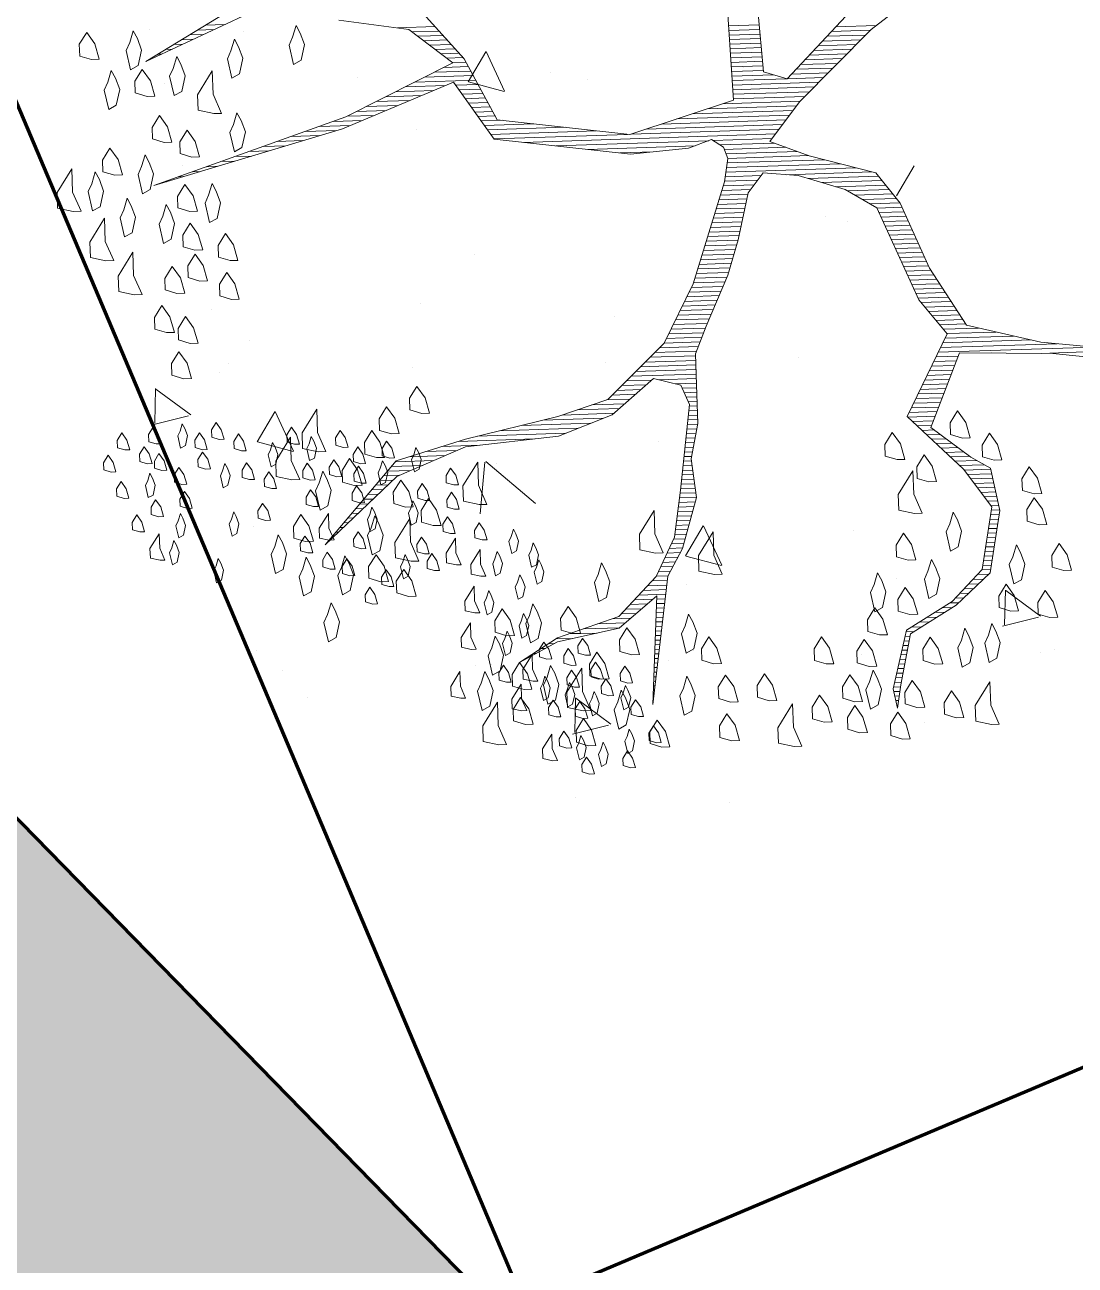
# Model space of a CAD drawing. Header units: millimetres. Extents: x 111 to 1506, y 14 to 566.
# Drawn here: x 246.503 to 248.104, y 167.752 to 169.643 of the extents above; entities that cross this region are included whole.
import ezdxf

# ---------------------------------------------------------------- set-up
doc = ezdxf.new("R2010")
doc.units = ezdxf.units.MM
doc.linetypes.add('ACAD_ISO04W100', pattern=[30, 24, -3, 0, -3])
for name, color, linetype, lineweight in [('ARBOLES', 78, 'Continuous', 5), ('G', 254, 'Continuous', 5), ('GRASS', 56, 'Continuous', 0)]:
    doc.layers.add(name, color=color, linetype=linetype, lineweight=lineweight)

# ---------------------------------------------------------------- blocks, each defined once
blk = doc.blocks.new('*X16')
at = {"color": 0}
for p, q in [((16.5355, 16.78), (16.5722, 16.78)), ((16.5531, 16.79), (16.5956, 16.79)), ((16.4824, 16.75), (16.5022, 16.75)), ((16.5001, 16.76), (16.5256, 16.76)), ((16.5178, 16.77), (16.5489, 16.77)), ((16.9732, 16.77), (17.0563, 16.77)), ((17.0054, 16.76), (17.0647, 16.76)), ((17.0177, 16.75), (17.0732, 16.75)), ((17.6987, 16.75), (17.7657, 16.75)), ((16.4293, 16.72), (16.4322, 16.72)), ((16.447, 16.73), (16.4556, 16.73)), ((16.4647, 16.74), (16.4789, 16.74)), ((17.0299, 16.74), (17.0817, 16.74)), ((17.0421, 16.73), (17.0901, 16.73)), ((17.0543, 16.72), (17.0986, 16.72)), ((17.6991, 16.74), (17.7664, 16.74)), ((17.6994, 16.73), (17.767, 16.73)), ((17.6997, 16.72), (17.7676, 16.72)), ((17.9135, 16.72), (17.9979, 16.72)), ((17.9235, 16.73), (18.0084, 16.73)), ((17.9335, 16.74), (18.0217, 16.74)), ((17.0665, 16.71), (17.1071, 16.71)), ((17.0788, 16.7), (17.1155, 16.7)), ((17.091, 16.69), (17.1213, 16.69)), ((17.7001, 16.71), (17.7682, 16.71)), ((17.7004, 16.7), (17.7689, 16.7)), ((17.7007, 16.69), (17.7695, 16.69)), ((17.8835, 16.69), (17.9662, 16.69)), ((17.8935, 16.7), (17.9768, 16.7)), ((17.9035, 16.71), (17.9873, 16.71)), ((17.0504, 16.67), (17.1313, 16.67)), ((17.0719, 16.68), (17.1263, 16.68)), ((17.7011, 16.68), (17.7701, 16.68)), ((17.7014, 16.67), (17.7707, 16.67)), ((17.8635, 16.67), (17.9451, 16.67)), ((17.8735, 16.68), (17.9556, 16.68)), ((16.9858, 16.64), (17.0741, 16.64)), ((17.0073, 16.65), (17.1413, 16.65)), ((17.0288, 16.66), (17.1363, 16.66)), ((17.0964, 16.64), (17.1463, 16.64)), ((17.7017, 16.66), (17.7714, 16.66)), ((17.7021, 16.65), (17.772, 16.65)), ((17.7024, 16.64), (17.7924, 16.64)), ((17.8335, 16.64), (17.9134, 16.64)), ((17.8435, 16.65), (17.924, 16.65)), ((17.8535, 16.66), (17.9345, 16.66)), ((16.9211, 16.61), (16.995, 16.61)), ((16.9427, 16.62), (17.0214, 16.62)), ((16.9642, 16.63), (17.0477, 16.63)), ((17.1031, 16.63), (17.1513, 16.63)), ((17.1097, 16.62), (17.1563, 16.62)), ((17.1164, 16.61), (17.1613, 16.61)), ((17.7027, 16.63), (17.8224, 16.63)), ((17.7031, 16.62), (17.8923, 16.62)), ((17.7034, 16.61), (17.8818, 16.61)), ((17.8235, 16.63), (17.9029, 16.63)), ((16.8781, 16.59), (16.9423, 16.59)), ((16.8996, 16.6), (16.9686, 16.6)), ((17.1231, 16.6), (17.1663, 16.6)), ((17.1297, 16.59), (17.1713, 16.59)), ((17.7037, 16.6), (17.8712, 16.6)), ((17.7041, 16.59), (17.8606, 16.59)), ((16.7953, 16.56), (16.8632, 16.56)), ((16.8265, 16.57), (16.8895, 16.57)), ((16.8565, 16.58), (16.9159, 16.58)), ((17.1364, 16.58), (17.1763, 16.58)), ((17.1431, 16.57), (17.1813, 16.57)), ((17.1497, 16.56), (17.1971, 16.56)), ((17.6123, 16.56), (17.8338, 16.56)), ((17.646, 16.57), (17.8418, 16.57)), ((17.6798, 16.58), (17.8501, 16.58)), ((16.7015, 16.53), (16.7578, 16.53)), ((16.7328, 16.54), (16.7955, 16.54)), ((16.764, 16.55), (16.8332, 16.55)), ((17.1564, 16.55), (17.2651, 16.55)), ((17.163, 16.54), (17.3331, 16.54)), ((17.1697, 16.53), (17.401, 16.53)), ((17.511, 16.53), (17.8098, 16.53)), ((17.5448, 16.54), (17.8178, 16.54)), ((17.5785, 16.55), (17.8258, 16.55)), ((16.6078, 16.5), (16.6447, 16.5)), ((16.639, 16.51), (16.6824, 16.51)), ((16.6703, 16.52), (16.7201, 16.52)), ((17.1764, 16.52), (17.469, 16.52)), ((17.2412, 16.51), (17.7938, 16.51)), ((17.3112, 16.5), (17.6466, 16.5)), ((17.4773, 16.52), (17.8018, 16.52)), ((17.6564, 16.5), (17.7858, 16.5)), ((16.5453, 16.48), (16.5693, 16.48)), ((16.5765, 16.49), (16.607, 16.49)), ((17.3812, 16.49), (17.6166, 16.49)), ((17.4512, 16.48), (17.5245, 16.48)), ((17.6714, 16.49), (17.7899, 16.49)), ((17.6804, 16.48), (17.8149, 16.48)), ((16.4515, 16.45), (16.4563, 16.45)), ((16.4828, 16.46), (16.494, 16.46)), ((16.514, 16.47), (16.5317, 16.47)), ((17.6837, 16.47), (17.8399, 16.47)), ((17.6855, 16.45), (17.8986, 16.45)), ((17.687, 16.46), (17.8649, 16.46)), ((17.6805, 16.42), (17.7592, 16.42)), ((17.6822, 16.43), (17.9666, 16.43)), ((17.6839, 16.44), (17.9326, 16.44)), ((17.8145, 16.42), (18.0006, 16.42)), ((17.6757, 16.4), (17.7432, 16.4)), ((17.6789, 16.41), (17.7512, 16.41)), ((17.8617, 16.41), (18.0157, 16.41)), ((17.8916, 16.4), (18.0232, 16.4)), ((17.6653, 16.37), (17.7264, 16.37)), ((17.6687, 16.38), (17.7289, 16.38)), ((17.6722, 16.39), (17.7352, 16.39)), ((17.9216, 16.39), (18.0307, 16.39)), ((17.9473, 16.38), (18.0382, 16.38)), ((17.9633, 16.37), (18.0457, 16.37)), ((17.6549, 16.34), (17.7189, 16.34)), ((17.6584, 16.35), (17.7214, 16.35)), ((17.6618, 16.36), (17.7239, 16.36)), ((17.9793, 16.36), (18.0532, 16.36)), ((17.9953, 16.35), (18.0607, 16.35)), ((18.0106, 16.34), (18.0651, 16.34)), ((17.6445, 16.31), (17.7114, 16.31)), ((17.648, 16.32), (17.7139, 16.32)), ((17.6514, 16.33), (17.7164, 16.33)), ((18.0147, 16.33), (18.0692, 16.33)), ((18.0189, 16.32), (18.0733, 16.32)), ((18.0231, 16.31), (18.0774, 16.31)), ((17.6376, 16.29), (17.7064, 16.29)), ((17.6411, 16.3), (17.7089, 16.3)), ((18.0272, 16.3), (18.0816, 16.3)), ((18.0314, 16.29), (18.0857, 16.29)), ((17.6272, 16.26), (17.6971, 16.26)), ((17.6307, 16.27), (17.7005, 16.27)), ((17.6341, 16.28), (17.7038, 16.28)), ((18.0356, 16.28), (18.0898, 16.28)), ((18.0397, 16.27), (18.0939, 16.27)), ((18.0439, 16.26), (18.098, 16.26)), ((17.6168, 16.23), (17.6871, 16.23)), ((17.6203, 16.24), (17.6905, 16.24)), ((17.6237, 16.25), (17.6938, 16.25)), ((18.0481, 16.25), (18.1021, 16.25)), ((18.0522, 16.24), (18.1063, 16.24)), ((18.0564, 16.23), (18.1104, 16.23)), ((17.6064, 16.2), (17.6766, 16.2)), ((17.6099, 16.21), (17.6805, 16.21)), ((17.6134, 16.22), (17.6838, 16.22)), ((18.0606, 16.22), (18.1145, 16.22)), ((18.0647, 16.21), (18.1186, 16.21)), ((18.0689, 16.2), (18.1236, 16.2)), ((17.5981, 16.18), (17.6673, 16.18)), ((17.603, 16.19), (17.6719, 16.19)), ((18.0731, 16.19), (18.1296, 16.19)), ((18.0772, 16.18), (18.1356, 16.18)), ((17.5821, 16.15), (17.6535, 16.15)), ((17.5874, 16.16), (17.6581, 16.16)), ((17.5928, 16.17), (17.6627, 16.17)), ((18.0814, 16.17), (18.1416, 16.17)), ((18.0856, 16.16), (18.1476, 16.16)), ((18.0897, 16.15), (18.1536, 16.15)), ((17.5661, 16.12), (17.6396, 16.12)), ((17.5714, 16.13), (17.6443, 16.13)), ((17.5768, 16.14), (17.6489, 16.14)), ((18.0939, 16.14), (18.1596, 16.14)), ((18.1004, 16.13), (18.1656, 16.13)), ((18.1082, 16.12), (18.1716, 16.12)), ((17.5554, 16.1), (17.6304, 16.1)), ((17.5608, 16.11), (17.635, 16.11)), ((18.116, 16.11), (18.1776, 16.11)), ((18.1237, 16.1), (18.1836, 16.1)), ((17.5394, 16.07), (17.6174, 16.07)), ((17.5448, 16.08), (17.6216, 16.08)), ((17.5501, 16.09), (17.6259, 16.09)), ((18.1315, 16.09), (18.1896, 16.09)), ((18.1393, 16.08), (18.1956, 16.08)), ((18.1471, 16.07), (18.2239, 16.07)), ((17.5127, 16.04), (17.6045, 16.04)), ((17.5234, 16.05), (17.6088, 16.05)), ((17.5341, 16.06), (17.6131, 16.06)), ((18.1444, 16.04), (18.3379, 16.04)), ((18.1497, 16.05), (18.2999, 16.05)), ((18.1549, 16.06), (18.2619, 16.06)), ((17.4806, 16.01), (17.6021, 16.01)), ((17.4913, 16.02), (17.6021, 16.02)), ((17.502, 16.03), (17.6021, 16.03)), ((18.1287, 16.01), (18.1773, 16.01)), ((18.1339, 16.02), (18.4746, 16.02)), ((18.1392, 16.03), (18.3946, 16.03)), ((18.3591, 16.01), (18.5546, 16.01)), ((17.4591, 15.99), (17.6021, 15.99)), ((17.4698, 16), (17.6021, 16)), ((18.1182, 15.99), (18.1688, 15.99)), ((18.1235, 16), (18.173, 16)), ((17.427, 15.96), (17.4799, 15.96)), ((17.4377, 15.97), (17.4922, 15.97)), ((17.4484, 15.98), (17.5044, 15.98)), ((17.5206, 15.98), (17.6021, 15.98)), ((17.5556, 15.97), (17.6021, 15.97)), ((17.5707, 15.96), (17.6021, 15.96)), ((18.1025, 15.96), (18.1562, 15.96)), ((18.1077, 15.97), (18.1604, 15.97)), ((18.113, 15.98), (18.1646, 15.98)), ((17.3711, 15.93), (17.4433, 15.93)), ((17.4036, 15.94), (17.4555, 15.94)), ((17.4163, 15.95), (17.4677, 15.95)), ((17.5747, 15.95), (17.6021, 15.95)), ((17.5787, 15.94), (17.6021, 15.94)), ((17.5827, 15.93), (17.6021, 15.93)), ((18.0868, 15.93), (18.1436, 15.93)), ((18.092, 15.94), (18.1478, 15.94)), ((18.0973, 15.95), (18.152, 15.95)), ((17.3061, 15.91), (17.4188, 15.91)), ((17.3386, 15.92), (17.431, 15.92)), ((17.5832, 15.91), (17.6021, 15.91)), ((17.5846, 15.92), (17.6021, 15.92)), ((18.0763, 15.91), (18.1351, 15.91)), ((18.0816, 15.92), (18.1394, 15.92)), ((17.1669, 15.88), (17.3397, 15.88)), ((17.2149, 15.89), (17.3677, 15.89)), ((17.2629, 15.9), (17.3957, 15.9)), ((17.5791, 15.88), (17.6018, 15.88)), ((17.5805, 15.89), (17.6021, 15.89)), ((17.5819, 15.9), (17.6021, 15.9)), ((18.0627, 15.88), (18.1225, 15.88)), ((18.0658, 15.89), (18.1267, 15.89)), ((18.0711, 15.9), (18.1309, 15.9)), ((17.0401, 15.85), (17.1235, 15.85)), ((17.0761, 15.86), (17.2435, 15.86)), ((17.1189, 15.87), (17.3117, 15.87)), ((17.575, 15.85), (17.5951, 15.85)), ((17.5764, 15.86), (17.5974, 15.86)), ((17.5778, 15.87), (17.5996, 15.87)), ((18.0727, 15.87), (18.1183, 15.87)), ((18.0827, 15.86), (18.1141, 15.86)), ((18.0927, 15.85), (18.1197, 15.85)), ((16.9371, 15.82), (17.0215, 15.82)), ((16.9681, 15.83), (17.0472, 15.83)), ((17.0041, 15.84), (17.0729, 15.84)), ((17.5709, 15.82), (17.5885, 15.82)), ((17.5723, 15.83), (17.5907, 15.83)), ((17.5737, 15.84), (17.5929, 15.84)), ((18.1027, 15.84), (18.1322, 15.84)), ((18.1127, 15.83), (18.1447, 15.83)), ((18.1227, 15.82), (18.1572, 15.82)), ((16.919, 15.8), (16.9701, 15.8)), ((16.9281, 15.81), (16.9958, 15.81)), ((17.5682, 15.8), (17.5856, 15.8)), ((17.5696, 15.81), (17.5863, 15.81)), ((18.1327, 15.81), (18.1697, 15.81)), ((18.1427, 15.8), (18.1822, 15.8)), ((16.8919, 15.77), (16.9189, 15.77)), ((16.9009, 15.78), (16.9301, 15.78)), ((16.91, 15.79), (16.9444, 15.79)), ((17.5641, 15.77), (17.5886, 15.77)), ((17.5655, 15.78), (17.5876, 15.78)), ((17.5669, 15.79), (17.5866, 15.79)), ((18.1527, 15.79), (18.1947, 15.79)), ((18.1627, 15.78), (18.2105, 15.78)), ((18.1727, 15.77), (18.2271, 15.77)), ((16.8648, 15.74), (16.8853, 15.74)), ((16.8738, 15.75), (16.8965, 15.75)), ((16.8829, 15.76), (16.9077, 15.76)), ((17.56, 15.74), (17.5916, 15.74)), ((17.5614, 15.75), (17.5906, 15.75)), ((17.5628, 15.76), (17.5896, 15.76)), ((18.182, 15.76), (18.2403, 15.76)), ((18.189, 15.75), (18.2422, 15.75)), ((18.196, 15.74), (18.244, 15.74)), ((16.8467, 15.72), (16.863, 15.72)), ((16.8557, 15.73), (16.8742, 15.73)), ((17.5568, 15.72), (17.5936, 15.72)), ((17.5585, 15.73), (17.5926, 15.73)), ((18.203, 15.73), (18.2458, 15.73)), ((18.21, 15.72), (18.2476, 15.72)), ((16.8195, 15.69), (16.8295, 15.69)), ((16.8286, 15.7), (16.8406, 15.7)), ((16.8376, 15.71), (16.8518, 15.71)), ((17.5518, 15.69), (17.5844, 15.69)), ((17.5535, 15.7), (17.5875, 15.7)), ((17.5551, 15.71), (17.5906, 15.71)), ((18.217, 15.71), (18.2494, 15.71)), ((18.224, 15.7), (18.2512, 15.7)), ((18.231, 15.69), (18.2531, 15.69)), ((16.7924, 15.66), (16.7959, 15.66)), ((16.8014, 15.67), (16.8071, 15.67)), ((16.8105, 15.68), (16.8183, 15.68)), ((17.5468, 15.66), (17.5752, 15.66)), ((17.5485, 15.67), (17.5783, 15.67)), ((17.5501, 15.68), (17.5814, 15.68)), ((18.2367, 15.66), (18.2553, 15.66)), ((18.238, 15.68), (18.2549, 15.68)), ((18.2385, 15.67), (18.2567, 15.67)), ((16.7833, 15.65), (16.7848, 15.65)), ((17.5402, 15.63), (17.566, 15.63)), ((17.5435, 15.64), (17.5691, 15.64)), ((17.5451, 15.65), (17.5721, 15.65)), ((18.231, 15.63), (18.2497, 15.63)), ((18.2329, 15.64), (18.2515, 15.64)), ((18.2348, 15.65), (18.2534, 15.65)), ((17.5302, 15.61), (17.5598, 15.61)), ((17.5352, 15.62), (17.5629, 15.62)), ((18.2273, 15.61), (18.2459, 15.61)), ((18.2292, 15.62), (18.2478, 15.62)), ((17.5152, 15.58), (17.5429, 15.58)), ((17.5202, 15.59), (17.5486, 15.59)), ((17.5252, 15.6), (17.5543, 15.6)), ((18.2217, 15.58), (18.2403, 15.58)), ((18.2235, 15.59), (18.2422, 15.59)), ((18.2254, 15.6), (18.244, 15.6)), ((17.5002, 15.55), (17.5257, 15.55)), ((17.5052, 15.56), (17.5315, 15.56)), ((17.5102, 15.57), (17.5372, 15.57)), ((18.216, 15.55), (18.2347, 15.55)), ((18.2179, 15.56), (18.2365, 15.56)), ((18.2198, 15.57), (18.2384, 15.57)), ((17.4803, 15.53), (17.5226, 15.53)), ((17.4903, 15.54), (17.5241, 15.54)), ((18.2032, 15.53), (18.2284, 15.53)), ((18.2132, 15.54), (18.2328, 15.54)), ((17.4503, 15.5), (17.4911, 15.5)), ((17.4603, 15.51), (17.5196, 15.51)), ((17.4703, 15.52), (17.5211, 15.52)), ((17.4996, 15.5), (17.5181, 15.5)), ((18.1732, 15.5), (18.1946, 15.5)), ((18.1832, 15.51), (18.2059, 15.51)), ((18.1932, 15.52), (18.2171, 15.52)), ((17.4203, 15.47), (17.4536, 15.47)), ((17.4303, 15.48), (17.4661, 15.48)), ((17.4403, 15.49), (17.4786, 15.49)), ((17.4974, 15.47), (17.5135, 15.47)), ((17.4981, 15.48), (17.515, 15.48)), ((17.4988, 15.49), (17.5165, 15.49)), ((18.1409, 15.47), (18.1609, 15.47)), ((18.1532, 15.48), (18.1721, 15.48)), ((18.1632, 15.49), (18.1834, 15.49)), ((17.336, 15.44), (17.4161, 15.44)), ((17.368, 15.45), (17.4286, 15.45)), ((17.4, 15.46), (17.4411, 15.46)), ((17.4953, 15.44), (17.509, 15.44)), ((17.496, 15.45), (17.5105, 15.45)), ((17.4967, 15.46), (17.512, 15.46)), ((18.0895, 15.44), (18.1126, 15.44)), ((18.1066, 15.45), (18.1297, 15.45)), ((18.1238, 15.46), (18.1468, 15.46)), ((17.2754, 15.42), (17.3128, 15.42)), ((17.304, 15.43), (17.3661, 15.43)), ((17.4938, 15.42), (17.5059, 15.42)), ((17.4946, 15.43), (17.5074, 15.43)), ((18.0552, 15.42), (18.0783, 15.42)), ((18.0723, 15.43), (18.0954, 15.43)), ((17.2254, 15.39), (17.2317, 15.39)), ((17.242, 15.4), (17.2517, 15.4)), ((17.2587, 15.41), (17.2717, 15.41)), ((17.4917, 15.39), (17.5014, 15.39)), ((17.4924, 15.4), (17.5029, 15.4)), ((17.4931, 15.41), (17.5044, 15.41)), ((18.038, 15.39), (18.0493, 15.39)), ((18.0407, 15.4), (18.0516, 15.4)), ((18.0433, 15.41), (18.0611, 15.41)), ((17.2087, 15.38), (17.2117, 15.38)), ((17.4896, 15.36), (17.4968, 15.36)), ((17.4903, 15.37), (17.4984, 15.37)), ((17.491, 15.38), (17.4999, 15.38)), ((18.03, 15.36), (18.0424, 15.36)), ((18.0327, 15.37), (18.0447, 15.37)), ((18.0353, 15.38), (18.047, 15.38)), ((17.4874, 15.33), (17.4923, 15.33)), ((17.4881, 15.34), (17.4938, 15.34)), ((17.4888, 15.35), (17.4953, 15.35)), ((18.022, 15.33), (18.0355, 15.33)), ((18.0247, 15.34), (18.0378, 15.34)), ((18.0273, 15.35), (18.0401, 15.35)), ((17.486, 15.31), (17.4893, 15.31)), ((17.4867, 15.32), (17.4908, 15.32)), ((18.0167, 15.31), (18.0309, 15.31)), ((18.0193, 15.32), (18.0332, 15.32)), ((17.4838, 15.28), (17.4847, 15.28)), ((17.4846, 15.29), (17.4862, 15.29)), ((17.4853, 15.3), (17.4877, 15.3)), ((18.0113, 15.29), (18.0265, 15.29)), ((18.0115, 15.28), (18.0249, 15.28)), ((18.014, 15.3), (18.0286, 15.3)), ((17.4831, 15.27), (17.4832, 15.27)), ((18.0135, 15.27), (18.0232, 15.27)), ((18.0155, 15.26), (18.0215, 15.26)), ((18.0175, 15.25), (18.0199, 15.25))]:
    blk.add_line(p, q, dxfattribs=at)
blk = doc.blocks.new('E1E')
at = {"layer": 'ARBOLES', "ltscale": 0.2}
for p, q in [((96.0598, 59.5667), (96.0598, 59.5667)), ((95.5359, 59.5519), (95.5359, 59.5519)), ((96.122, 59.5391), (96.122, 59.5391)), ((96.1796, 59.5223), (96.1796, 59.5223)), ((95.6009, 59.4784), (95.6009, 59.4784)), ((95.2708, 59.4541), (95.2708, 59.4541)), ((95.5845, 59.4467), (95.5298, 59.4067)), ((95.6045, 59.3832), (95.5819, 59.4428)), ((95.6038, 59.3838), (95.5266, 59.4035)), ((95.7975, 59.3971), (95.7975, 59.3971)), ((95.7699, 59.3841), (95.7699, 59.3841)), ((96.2691, 59.314), (96.2691, 59.314)), ((95.473, 59.2552), (95.473, 59.2552)), ((95.4361, 59.2211), (95.4361, 59.2211)), ((95.857, 59.2206), (95.857, 59.2206)), ((96.5118, 59.2106), (96.4571, 59.1706)), ((96.5318, 59.147), (96.5092, 59.2067)), ((94.9941, 59.1844), (94.9941, 59.1844)), ((96.3217, 59.1674), (96.2544, 59.159)), ((96.3128, 59.1041), (96.322, 59.1672)), ((96.5311, 59.1477), (96.4538, 59.1674)), ((96.3122, 59.1036), (96.2542, 59.1583)), ((95.9214, 59.0448), (95.8936, 59.1364)), ((95.1485, 59.1133), (95.1485, 59.1133)), ((95.4933, 59.1143), (95.4933, 59.1143)), ((95.92, 59.0432), (95.8063, 59.0804)), ((96.4334, 59.0761), (96.4334, 59.0761)), ((95.5054, 59.0022), (95.4473, 59.0568)), ((95.5148, 59.066), (95.4476, 59.0575)), ((95.506, 59.0027), (95.5152, 59.0658)), ((96.4248, 59.0542), (96.4248, 59.0542)), ((95.9008, 59.0394), (95.9008, 59.0394)), ((95.9924, 59.0443), (95.9924, 59.0443)), ((94.8455, 58.9854), (94.8455, 58.9854)), ((96.4042, 59.0005), (96.4042, 59.0005)), ((94.8241, 58.9714), (94.8241, 58.9714)), ((94.928, 58.9668), (94.8733, 58.9268)), ((94.948, 58.9033), (94.9254, 58.9629)), ((96.4916, 58.9742), (96.4916, 58.9742)), ((95.1411, 58.9598), (95.1411, 58.9598)), ((95.8256, 58.9566), (95.8256, 58.9566)), ((94.9473, 58.9039), (94.8701, 58.9236)), ((96.1089, 58.9342), (96.1089, 58.9342)), ((95.2463, 58.9074), (95.2463, 58.9074)), ((95.6403, 58.8897), (95.6403, 58.8897)), ((96.1395, 58.8197), (96.1395, 58.8197)), ((95.7844, 58.7923), (95.7844, 58.7923)), ((96.6386, 58.7496), (96.6386, 58.7496)), ((95.801, 58.7086), (95.801, 58.7086)), ((96.0816, 58.6988), (96.0816, 58.6988)), ((95.4599, 58.6504), (95.4599, 58.6504)), ((96.7277, 58.6218), (96.7277, 58.6218)), ((96.7897, 58.5418), (96.7897, 58.5418)), ((95.1355, 58.5085), (95.1355, 58.5085)), ((96.2657, 58.527), (96.2657, 58.527)), ((95.013, 58.4632), (95.013, 58.4632)), ((95.2104, 58.4729), (95.2104, 58.4729)), ((96.4032, 58.4799), (96.4032, 58.4799)), ((96.6289, 58.4788), (96.6289, 58.4788)), ((96.0502, 58.4349), (96.0502, 58.4349)), ((95.5121, 58.3932), (95.5121, 58.3932)), ((96.2019, 58.3461), (96.1439, 58.4008)), ((96.2114, 58.4099), (96.1441, 58.4015)), ((96.2025, 58.3466), (96.2117, 58.4097)), ((95.4709, 58.3857), (95.4709, 58.3857)), ((96.0788, 58.338), (96.0788, 58.338)), ((95.3957, 58.2452), (95.4049, 58.3083)), ((96.0113, 58.3231), (96.0113, 58.3231)), ((95.7543, 58.1961), (95.7543, 58.1961))]:
    blk.add_line(p, q, dxfattribs=at)
for points in [[(95.5999, 59.5058), (95.618, 59.509), (95.6252, 59.4927), (95.6198, 59.4611), (95.609, 59.4855), (95.5918, 59.5022)], [(95.7024, 59.5158), (95.7313, 59.5209), (95.7429, 59.4949), (95.7343, 59.4442), (95.7169, 59.4833), (95.6894, 59.51)], [(95.5281, 59.503), (95.5421, 59.5044), (95.5475, 59.4922), (95.5448, 59.4764), (95.5313, 59.485), (95.52, 59.4994)], [(95.5679, 59.4574), (95.5683, 59.4674), (95.5552, 59.4859), (95.5489, 59.4782), (95.5521, 59.4601), (95.5615, 59.4497), (95.5692, 59.4434)], [(95.4626, 59.4641), (95.4766, 59.4655), (95.482, 59.4533), (95.4793, 59.4375), (95.4658, 59.4461), (95.4545, 59.4605)], [(95.5259, 59.4533), (95.5263, 59.4633), (95.5132, 59.4818), (95.5069, 59.4741), (95.51, 59.456), (95.5195, 59.4456), (95.5272, 59.4393)], [(95.5846, 59.4746), (95.5986, 59.476), (95.604, 59.4638), (95.6013, 59.448), (95.5877, 59.4565), (95.5764, 59.471)], [(95.6714, 59.463), (95.6938, 59.4652), (95.7025, 59.4457), (95.6981, 59.4204), (95.6764, 59.4341), (95.6584, 59.4572)], [(95.7748, 59.4233), (95.7755, 59.4392), (95.7545, 59.4688), (95.7444, 59.4565), (95.7495, 59.4276), (95.7647, 59.411), (95.7769, 59.4009)], [(95.7992, 59.463), (95.8172, 59.4662), (95.8245, 59.4499), (95.8191, 59.4183), (95.8082, 59.4427), (95.791, 59.4594)], [(95.4902, 59.4131), (95.4906, 59.423), (95.4775, 59.4416), (95.4712, 59.4339), (95.4744, 59.4158), (95.4839, 59.4054), (95.4916, 59.3991)], [(95.5499, 59.4557), (95.5723, 59.4579), (95.581, 59.4384), (95.5767, 59.413), (95.555, 59.4268), (95.5369, 59.4499)], [(95.6867, 59.4421), (95.7048, 59.4453), (95.712, 59.4291), (95.7066, 59.3974), (95.6957, 59.4218), (95.6786, 59.4385)], [(96.0834, 59.4127), (96.0842, 59.4286), (96.0632, 59.4582), (96.0531, 59.4459), (96.0581, 59.417), (96.0733, 59.4004), (96.0856, 59.3903)], [(95.6244, 59.429), (95.6384, 59.4304), (95.6438, 59.4182), (95.6411, 59.4024), (95.6275, 59.4109), (95.6162, 59.4254)], [(96.3065, 59.4064), (96.307, 59.4164), (96.2939, 59.4349), (96.2876, 59.4272), (96.2907, 59.4091), (96.3002, 59.3988), (96.3079, 59.3924)], [(96.3942, 59.4065), (96.3946, 59.4164), (96.3815, 59.435), (96.3752, 59.4273), (96.3784, 59.4092), (96.3879, 59.3988), (96.3956, 59.3925)], [(96.4055, 59.4359), (96.4235, 59.439), (96.4308, 59.4228), (96.4254, 59.3912), (96.4145, 59.4155), (96.3973, 59.4323)], [(95.4235, 59.4072), (95.4459, 59.4093), (95.4545, 59.3898), (95.4502, 59.3645), (95.4285, 59.3782), (95.4104, 59.4014)], [(95.436, 59.4036), (95.45, 59.4049), (95.4554, 59.3927), (95.4527, 59.3769), (95.4392, 59.3855), (95.4279, 59.4)], [(95.5297, 59.361), (95.5305, 59.3769), (95.5095, 59.4065), (95.4994, 59.3942), (95.5044, 59.3653), (95.5196, 59.3487), (95.5319, 59.3386)], [(95.5761, 59.3734), (95.5765, 59.3833), (95.5634, 59.4019), (95.5571, 59.3942), (95.5602, 59.3761), (95.5697, 59.3657), (95.5774, 59.3594)], [(95.5825, 59.4), (95.6114, 59.4051), (95.623, 59.3791), (95.6143, 59.3285), (95.597, 59.3675), (95.5695, 59.3942)], [(95.5778, 59.4132), (95.5918, 59.4145), (95.5973, 59.4023), (95.5946, 59.3865), (95.581, 59.3951), (95.5697, 59.4095)], [(95.6239, 59.3752), (95.6244, 59.3852), (95.6113, 59.4037), (95.605, 59.396), (95.6081, 59.3779), (95.6176, 59.3676), (95.6253, 59.3612)], [(95.6671, 59.3676), (95.6678, 59.3835), (95.6468, 59.4131), (95.6367, 59.4008), (95.6418, 59.3719), (95.657, 59.3553), (95.6693, 59.3452)], [(95.67, 59.3811), (95.6705, 59.3911), (95.6574, 59.4096), (95.651, 59.4019), (95.6542, 59.3838), (95.6637, 59.3735), (95.6714, 59.3671)], [(95.6974, 59.4045), (95.7198, 59.4066), (95.7285, 59.3871), (95.7242, 59.3618), (95.7025, 59.3755), (95.6844, 59.3987)], [(95.7328, 59.4042), (95.7468, 59.4056), (95.7522, 59.3934), (95.7495, 59.3776), (95.736, 59.3862), (95.7247, 59.4006)], [(95.7813, 59.3561), (95.782, 59.372), (95.761, 59.4016), (95.7509, 59.3893), (95.756, 59.3604), (95.7712, 59.3438), (95.7835, 59.3337)], [(96.1572, 59.352), (96.1579, 59.3679), (96.1369, 59.3975), (96.1268, 59.3852), (96.1319, 59.3563), (96.1471, 59.3397), (96.1594, 59.3296)], [(96.4597, 59.4016), (96.4737, 59.4029), (96.4791, 59.3907), (96.4764, 59.3749), (96.4629, 59.3835), (96.4516, 59.398)], [(95.4844, 59.3715), (95.4984, 59.3729), (95.5038, 59.3607), (95.5011, 59.3449), (95.4875, 59.3535), (95.4762, 59.3679)], [(95.6881, 59.3843), (95.7062, 59.3875), (95.7134, 59.3712), (95.708, 59.3396), (95.6971, 59.364), (95.68, 59.3807)], [(95.815, 59.3727), (95.8331, 59.3758), (95.8404, 59.3596), (95.835, 59.328), (95.8241, 59.3523), (95.8069, 59.369)], [(96.2201, 59.3333), (96.2208, 59.3492), (96.1999, 59.3788), (96.1897, 59.3665), (96.1948, 59.3376), (96.21, 59.321), (96.2223, 59.3108)], [(96.4019, 59.3564), (96.4024, 59.3663), (96.3892, 59.3848), (96.3829, 59.3771), (96.3861, 59.3591), (96.3956, 59.3487), (96.4033, 59.3424)], [(95.3093, 59.3485), (95.3317, 59.3507), (95.3404, 59.3312), (95.3361, 59.3059), (95.3144, 59.3196), (95.2963, 59.3427)], [(95.5268, 59.3417), (95.5273, 59.3517), (95.5142, 59.3702), (95.5079, 59.3625), (95.511, 59.3444), (95.5205, 59.3341), (95.5282, 59.3277)], [(95.5494, 59.3567), (95.5634, 59.358), (95.5689, 59.3458), (95.5662, 59.33), (95.5526, 59.3386), (95.5413, 59.353)], [(95.6136, 59.3657), (95.6276, 59.3671), (95.633, 59.3549), (95.6303, 59.3391), (95.6167, 59.3477), (95.6054, 59.3621)], [(95.7654, 59.3311), (95.7658, 59.341), (95.7527, 59.3595), (95.7464, 59.3518), (95.7496, 59.3338), (95.7591, 59.3234), (95.7667, 59.3171)], [(96.0138, 59.3638), (96.0278, 59.3651), (96.0333, 59.3529), (96.0306, 59.3371), (96.017, 59.3457), (96.0057, 59.3601)], [(96.0922, 59.323), (96.0929, 59.3389), (96.0719, 59.3686), (96.0618, 59.3563), (96.0669, 59.3274), (96.0821, 59.3107), (96.0944, 59.3006)], [(96.438, 59.3627), (96.452, 59.3641), (96.4575, 59.3519), (96.4548, 59.3361), (96.4412, 59.3446), (96.4299, 59.3591)], [(96.5094, 59.3555), (96.5234, 59.3569), (96.5289, 59.3447), (96.5262, 59.3289), (96.5126, 59.3375), (96.5013, 59.3519)], [(95.4279, 59.2922), (95.4286, 59.3081), (95.4076, 59.3377), (95.3975, 59.3255), (95.4026, 59.2965), (95.4178, 59.2799), (95.4301, 59.2698)], [(95.5731, 59.3335), (95.5955, 59.3357), (95.6042, 59.3162), (95.5999, 59.2909), (95.5782, 59.3046), (95.5601, 59.3277)], [(95.5783, 59.3355), (95.5923, 59.3368), (95.5978, 59.3246), (95.5951, 59.3088), (95.5815, 59.3174), (95.5702, 59.3318)], [(95.6339, 59.331), (95.6479, 59.3323), (95.6534, 59.3201), (95.6507, 59.3043), (95.6371, 59.3129), (95.6258, 59.3274)], [(95.68, 59.3369), (95.694, 59.3382), (95.6994, 59.3261), (95.6967, 59.3102), (95.6832, 59.3188), (95.6719, 59.3333)], [(95.764, 59.325), (95.7864, 59.3272), (95.7951, 59.3077), (95.7908, 59.2824), (95.7691, 59.2961), (95.751, 59.3192)], [(95.9584, 59.3258), (95.9809, 59.328), (95.9895, 59.3085), (95.9852, 59.2832), (95.9635, 59.2969), (95.9454, 59.3201)], [(96.0721, 59.3313), (96.0861, 59.3326), (96.0916, 59.3205), (96.0889, 59.3046), (96.0753, 59.3132), (96.064, 59.3277)], [(96.1101, 59.3336), (96.1241, 59.3349), (96.1295, 59.3227), (96.1268, 59.3069), (96.1133, 59.3155), (96.1019, 59.3299)], [(96.3125, 59.3165), (96.3129, 59.3265), (96.2998, 59.345), (96.2935, 59.3373), (96.2967, 59.3192), (96.3062, 59.3089), (96.3138, 59.3025)], [(96.3947, 59.3288), (96.4087, 59.3302), (96.4141, 59.318), (96.4114, 59.3022), (96.3979, 59.3107), (96.3866, 59.3252)], [(96.4815, 59.309), (96.4819, 59.3189), (96.4688, 59.3374), (96.4625, 59.3297), (96.4656, 59.3117), (96.4751, 59.3013), (96.4828, 59.295)], [(95.1994, 59.3152), (95.2283, 59.3203), (95.2399, 59.2943), (95.2313, 59.2436), (95.2139, 59.2827), (95.1864, 59.3094)], [(95.5259, 59.3219), (95.54, 59.3232), (95.5454, 59.311), (95.5427, 59.2952), (95.5291, 59.3038), (95.5178, 59.3182)], [(95.6168, 59.3039), (95.6308, 59.3052), (95.6362, 59.293), (95.6335, 59.2772), (95.6199, 59.2858), (95.6086, 59.3002)], [(95.7394, 59.2751), (95.7402, 59.291), (95.7192, 59.3206), (95.7091, 59.3083), (95.7141, 59.2794), (95.7293, 59.2628), (95.7416, 59.2527)], [(95.7496, 59.2899), (95.75, 59.2999), (95.7369, 59.3184), (95.7306, 59.3107), (95.7338, 59.2926), (95.7433, 59.2823), (95.751, 59.2759)], [(95.8246, 59.2746), (95.825, 59.2846), (95.8119, 59.3031), (95.8056, 59.2954), (95.8088, 59.2773), (95.8183, 59.267), (95.826, 59.2606)], [(95.8341, 59.3081), (95.8521, 59.3112), (95.8594, 59.295), (95.854, 59.2634), (95.8431, 59.2878), (95.8259, 59.3045)], [(95.998, 59.3226), (96.0121, 59.324), (96.0175, 59.3118), (96.0148, 59.296), (96.0012, 59.3046), (95.9899, 59.319)], [(96.0156, 59.3201), (96.038, 59.3223), (96.0467, 59.3028), (96.0423, 59.2775), (96.0206, 59.2912), (96.0025, 59.3143)], [(96.1593, 59.3214), (96.1733, 59.3228), (96.1788, 59.3106), (96.1761, 59.2948), (96.1625, 59.3033), (96.1512, 59.3178)], [(96.171, 59.3036), (96.1934, 59.3058), (96.2021, 59.2863), (96.1978, 59.261), (96.1761, 59.2747), (96.158, 59.2978)], [(96.5497, 59.3199), (96.5637, 59.3212), (96.5691, 59.309), (96.5664, 59.2932), (96.5528, 59.3018), (96.5415, 59.3162)], [(95.3382, 59.2835), (95.3606, 59.2857), (95.3693, 59.2662), (95.365, 59.2409), (95.3433, 59.2546), (95.3252, 59.2777)], [(95.9918, 59.2711), (95.9922, 59.2811), (95.9791, 59.2996), (95.9728, 59.2919), (95.9759, 59.2738), (95.9854, 59.2635), (95.9931, 59.2571)], [(96.0691, 59.2348), (96.0698, 59.2507), (96.0488, 59.2804), (96.0387, 59.2681), (96.0438, 59.2392), (96.059, 59.2225), (96.0713, 59.2124)], [(96.1318, 59.2848), (96.1499, 59.288), (96.1571, 59.2717), (96.1517, 59.2401), (96.1408, 59.2645), (96.1237, 59.2812)], [(96.2538, 59.2953), (96.2678, 59.2966), (96.2732, 59.2844), (96.2705, 59.2686), (96.2569, 59.2772), (96.2456, 59.2916)], [(96.4209, 59.2918), (96.4349, 59.2931), (96.4404, 59.2809), (96.4377, 59.2651), (96.4241, 59.2737), (96.4128, 59.2881)], [(96.4643, 59.2819), (96.4783, 59.2832), (96.4837, 59.271), (96.481, 59.2552), (96.4675, 59.2638), (96.4562, 59.2782)], [(96.4941, 59.2805), (96.5081, 59.2819), (96.5136, 59.2697), (96.5109, 59.2539), (96.4973, 59.2625), (96.486, 59.2769)], [(95.5385, 59.2713), (95.5609, 59.2735), (95.5696, 59.254), (95.5653, 59.2287), (95.5436, 59.2424), (95.5255, 59.2655)], [(95.6534, 59.2758), (95.6758, 59.2779), (95.6845, 59.2584), (95.6802, 59.2331), (95.6585, 59.2468), (95.6404, 59.27)], [(95.9317, 59.2639), (95.9457, 59.2652), (95.9511, 59.253), (95.9484, 59.2372), (95.9349, 59.2458), (95.9236, 59.2602)], [(95.978, 59.2644), (96.0069, 59.2695), (96.0185, 59.2435), (96.0099, 59.1929), (95.9925, 59.2319), (95.965, 59.2586)], [(96.0717, 59.2775), (96.0857, 59.2789), (96.0912, 59.2667), (96.0885, 59.2509), (96.0749, 59.2594), (96.0636, 59.2739)], [(96.3609, 59.2407), (96.3613, 59.2506), (96.3482, 59.2691), (96.3419, 59.2614), (96.3451, 59.2434), (96.3546, 59.233), (96.3622, 59.2267)], [(96.5416, 59.2724), (96.5556, 59.2738), (96.561, 59.2616), (96.5583, 59.2458), (96.5447, 59.2544), (96.5334, 59.2688)], [(95.0975, 59.2464), (95.1199, 59.2486), (95.1286, 59.2291), (95.1243, 59.2038), (95.1026, 59.2175), (95.0845, 59.2407)], [(95.1648, 59.253), (95.1872, 59.2552), (95.1959, 59.2357), (95.1915, 59.2104), (95.1698, 59.2241), (95.1518, 59.2472)], [(95.2732, 59.2545), (95.2956, 59.2567), (95.3043, 59.2372), (95.3, 59.2119), (95.2783, 59.2256), (95.2602, 59.2487)], [(95.7826, 59.2267), (95.7831, 59.2367), (95.77, 59.2552), (95.7636, 59.2475), (95.7668, 59.2294), (95.7763, 59.219), (95.784, 59.2127)], [(95.849, 59.2417), (95.8671, 59.2448), (95.8743, 59.2286), (95.8689, 59.197), (95.8581, 59.2213), (95.8409, 59.2381)], [(95.8987, 59.2394), (95.9168, 59.2426), (95.924, 59.2264), (95.9186, 59.1947), (95.9078, 59.2191), (95.8906, 59.2358)], [(95.9606, 59.2427), (95.9746, 59.244), (95.98, 59.2318), (95.9773, 59.216), (95.9638, 59.2246), (95.9525, 59.239)], [(96.0808, 59.2134), (96.0812, 59.2233), (96.0681, 59.2418), (96.0618, 59.2341), (96.065, 59.2161), (96.0745, 59.2057), (96.0822, 59.1994)], [(96.1884, 59.1944), (96.1891, 59.2103), (96.1681, 59.24), (96.158, 59.2277), (96.1631, 59.1988), (96.1783, 59.1821), (96.1906, 59.172)], [(96.1815, 59.2387), (96.1955, 59.2401), (96.201, 59.2279), (96.1983, 59.2121), (96.1847, 59.2207), (96.1734, 59.2351)], [(96.2651, 59.237), (96.2791, 59.2384), (96.2845, 59.2262), (96.2818, 59.2104), (96.2683, 59.2189), (96.257, 59.2334)], [(96.3089, 59.237), (96.3229, 59.2384), (96.3284, 59.2262), (96.3257, 59.2104), (96.3121, 59.219), (96.3008, 59.2334)], [(96.3911, 59.2493), (96.4051, 59.2506), (96.4106, 59.2385), (96.4079, 59.2226), (96.3943, 59.2312), (96.383, 59.2457)], [(96.4923, 59.2408), (96.5063, 59.2421), (96.5118, 59.2299), (96.5091, 59.2141), (96.4955, 59.2227), (96.4842, 59.2371)], [(95.0202, 59.2276), (95.0426, 59.2298), (95.0513, 59.2103), (95.047, 59.185), (95.0253, 59.1987), (95.0072, 59.2218)], [(95.3932, 59.23), (95.4156, 59.2322), (95.4243, 59.2127), (95.42, 59.1874), (95.3983, 59.2011), (95.3802, 59.2242)], [(95.4677, 59.1853), (95.4684, 59.2012), (95.4474, 59.2308), (95.4373, 59.2185), (95.4424, 59.1896), (95.4576, 59.173), (95.4699, 59.1629)], [(95.761, 59.1879), (95.7614, 59.1978), (95.7483, 59.2163), (95.742, 59.2086), (95.7452, 59.1906), (95.7546, 59.1802), (95.7623, 59.1738)], [(95.8373, 59.2024), (95.8377, 59.2123), (95.8246, 59.2308), (95.8183, 59.2231), (95.8215, 59.2051), (95.831, 59.1947), (95.8387, 59.1884)], [(96.2368, 59.2082), (96.2658, 59.2133), (96.2773, 59.1873), (96.2687, 59.1367), (96.2513, 59.1757), (96.2238, 59.2024)], [(96.4097, 59.2186), (96.4237, 59.2199), (96.4291, 59.2077), (96.4264, 59.1919), (96.4129, 59.2005), (96.4016, 59.215)], [(96.4607, 59.2023), (96.4612, 59.2123), (96.4481, 59.2308), (96.4418, 59.2231), (96.4449, 59.205), (96.4544, 59.1947), (96.4621, 59.1883)], [(95.1157, 59.1532), (95.1164, 59.1691), (95.0954, 59.1987), (95.0853, 59.1864), (95.0904, 59.1575), (95.1056, 59.1409), (95.1179, 59.1308)], [(95.1272, 59.1973), (95.1496, 59.1995), (95.1583, 59.18), (95.154, 59.1547), (95.1323, 59.1684), (95.1142, 59.1915)], [(95.6513, 59.1579), (95.652, 59.1738), (95.6311, 59.2034), (95.621, 59.1911), (95.626, 59.1622), (95.6412, 59.1456), (95.6535, 59.1355)], [(95.7818, 59.163), (95.7822, 59.173), (95.7691, 59.1915), (95.7628, 59.1838), (95.766, 59.1657), (95.7754, 59.1553), (95.7831, 59.149)], [(95.9304, 59.1902), (95.9444, 59.1916), (95.9498, 59.1794), (95.9471, 59.1636), (95.9336, 59.1722), (95.9222, 59.1866)], [(95.965, 59.1885), (95.9875, 59.1907), (95.9961, 59.1712), (95.9918, 59.1459), (95.9701, 59.1596), (95.952, 59.1827)], [(96.0153, 59.1745), (96.0158, 59.1844), (96.0027, 59.2029), (95.9963, 59.1952), (95.9995, 59.1772), (96.009, 59.1668), (96.0167, 59.1605)], [(96.1061, 59.2003), (96.1201, 59.2017), (96.1255, 59.1895), (96.1228, 59.1736), (96.1093, 59.1822), (96.098, 59.1967)], [(96.2055, 59.1958), (96.2195, 59.1972), (96.2249, 59.185), (96.2222, 59.1692), (96.2087, 59.1778), (96.1974, 59.1922)], [(96.2941, 59.172), (96.2945, 59.1819), (96.2814, 59.2004), (96.2751, 59.1927), (96.2783, 59.1747), (96.2877, 59.1643), (96.2954, 59.158)], [(96.3428, 59.1937), (96.3568, 59.195), (96.3623, 59.1828), (96.3596, 59.167), (96.346, 59.1756), (96.3347, 59.1901)], [(96.3885, 59.1896), (96.4025, 59.191), (96.4079, 59.1788), (96.4052, 59.163), (96.3916, 59.1716), (96.3803, 59.186)], [(95.0174, 59.164), (95.0398, 59.1662), (95.0485, 59.1467), (95.0441, 59.1213), (95.0224, 59.1351), (95.0044, 59.1582)], [(95.8251, 59.1531), (95.8256, 59.163), (95.8125, 59.1816), (95.8062, 59.1739), (95.8093, 59.1558), (95.8188, 59.1454), (95.8265, 59.1391)], [(95.8721, 59.1789), (95.8861, 59.1803), (95.8915, 59.1681), (95.8888, 59.1522), (95.8753, 59.1608), (95.864, 59.1753)], [(96.0251, 59.1763), (96.0475, 59.1784), (96.0562, 59.1589), (96.0518, 59.1336), (96.0301, 59.1473), (96.012, 59.1705)], [(96.1165, 59.166), (96.1305, 59.1673), (96.136, 59.1551), (96.1333, 59.1393), (96.1197, 59.1479), (96.1084, 59.1623)], [(96.127, 59.1749), (96.1494, 59.1771), (96.1581, 59.1575), (96.1538, 59.1322), (96.1321, 59.146), (96.114, 59.1691)], [(96.1626, 59.1719), (96.1766, 59.1732), (96.182, 59.161), (96.1793, 59.1452), (96.1658, 59.1538), (96.1545, 59.1682)], [(94.8793, 59.1415), (94.9082, 59.1466), (94.9198, 59.1205), (94.9112, 59.0699), (94.8938, 59.109), (94.8663, 59.1357)], [(94.9436, 59.1545), (94.966, 59.1567), (94.9747, 59.1372), (94.9704, 59.1119), (94.9487, 59.1256), (94.9306, 59.1487)], [(95.2017, 59.1525), (95.2241, 59.1547), (95.2328, 59.1352), (95.2285, 59.1099), (95.2068, 59.1236), (95.1887, 59.1468)], [(95.9403, 59.146), (95.9544, 59.1473), (95.9598, 59.1351), (95.9571, 59.1193), (95.9435, 59.1279), (95.9322, 59.1423)], [(95.9964, 59.1514), (96.0104, 59.1528), (96.0158, 59.1406), (96.0131, 59.1248), (95.9995, 59.1334), (95.9882, 59.1478)], [(96.0949, 59.1271), (96.0953, 59.137), (96.0822, 59.1555), (96.0759, 59.1479), (96.0791, 59.1298), (96.0885, 59.1194), (96.0962, 59.1131)], [(96.2116, 59.1424), (96.2405, 59.1475), (96.2521, 59.1215), (96.2434, 59.0709), (96.2261, 59.1099), (96.1986, 59.1366)], [(96.2326, 59.1349), (96.2331, 59.1448), (96.22, 59.1633), (96.2137, 59.1556), (96.2168, 59.1376), (96.2263, 59.1272), (96.234, 59.1209)], [(96.257, 59.1457), (96.271, 59.1471), (96.2765, 59.1349), (96.2738, 59.1191), (96.2602, 59.1277), (96.2489, 59.1421)], [(95.1273, 59.1272), (95.1497, 59.1294), (95.1584, 59.1099), (95.154, 59.0846), (95.1323, 59.0983), (95.1143, 59.1214)], [(95.9015, 59.1212), (95.9304, 59.1263), (95.942, 59.1003), (95.9333, 59.0497), (95.916, 59.0887), (95.8885, 59.1154)], [(96.131, 59.1334), (96.145, 59.1348), (96.1504, 59.1226), (96.1477, 59.1068), (96.1342, 59.1154), (96.1229, 59.1298)], [(95.9584, 59.1053), (95.9725, 59.1067), (95.9779, 59.0945), (95.9752, 59.0787), (95.9616, 59.0872), (95.9503, 59.1017)], [(96.047, 59.0814), (96.0475, 59.0914), (96.0343, 59.1099), (96.028, 59.1022), (96.0312, 59.0841), (96.0407, 59.0737), (96.0484, 59.0674)], [(96.0858, 59.1036), (96.0999, 59.105), (96.1053, 59.0928), (96.1026, 59.077), (96.089, 59.0855), (96.0777, 59.1)], [(96.1082, 59.112), (96.1306, 59.1142), (96.1393, 59.0946), (96.135, 59.0693), (96.1133, 59.0831), (96.0952, 59.1062)], [(96.1721, 59.1177), (96.1861, 59.119), (96.1916, 59.1068), (96.1889, 59.091), (96.1753, 59.0996), (96.164, 59.114)], [(96.4906, 59.1108), (96.5131, 59.113), (96.5217, 59.0935), (96.5174, 59.0682), (96.4957, 59.0819), (96.4776, 59.105)], [(95.0167, 59.078), (95.0391, 59.0801), (95.0478, 59.0606), (95.0435, 59.0353), (95.0218, 59.049), (95.0037, 59.0722)], [(95.4533, 59.0775), (95.4822, 59.0826), (95.4938, 59.0566), (95.4852, 59.006), (95.4678, 59.045), (95.4403, 59.0717)], [(95.5683, 59.082), (95.5972, 59.087), (95.6088, 59.061), (95.6001, 59.0104), (95.5827, 59.0494), (95.5553, 59.0762)], [(94.9885, 59.0187), (94.9893, 59.0346), (94.9683, 59.0642), (94.9582, 59.0519), (94.9632, 59.023), (94.9784, 59.0064), (94.9907, 58.9963)], [(95.1309, 59.0665), (95.1533, 59.0687), (95.162, 59.0491), (95.1577, 59.0238), (95.136, 59.0376), (95.1179, 59.0607)], [(96.0996, 59.0614), (96.122, 59.0635), (96.1307, 59.044), (96.1264, 59.0187), (96.1047, 59.0324), (96.0866, 59.0556)], [(94.9459, 58.9919), (94.9466, 59.0078), (94.9256, 59.0374), (94.9155, 59.0251), (94.9206, 58.9962), (94.9358, 58.9796), (94.9481, 58.9695)], [(95.1751, 58.9848), (95.1758, 59.0007), (95.1548, 59.0303), (95.1447, 59.018), (95.1498, 58.9891), (95.165, 58.9725), (95.1773, 58.9624)], [(96.5037, 59.0465), (96.5261, 59.0486), (96.5348, 59.0291), (96.5305, 59.0038), (96.5088, 59.0176), (96.4907, 59.0407)], [(96.5514, 59.0443), (96.5738, 59.0465), (96.5825, 59.027), (96.5782, 59.0017), (96.5565, 59.0154), (96.5384, 59.0385)], [(95.0934, 59.0108), (95.1158, 59.013), (95.1245, 58.9935), (95.1201, 58.9681), (95.0985, 58.9819), (95.0804, 59.005)], [(96.062, 59.0057), (96.0845, 59.0079), (96.0931, 58.9883), (96.0888, 58.963), (96.0671, 58.9768), (96.049, 58.9999)], [(96.6324, 59.0025), (96.6613, 59.0075), (96.6729, 58.9815), (96.6643, 58.9309), (96.6469, 58.9699), (96.6194, 58.9967)], [(95.0927, 58.9248), (95.0934, 58.9407), (95.0724, 58.9703), (95.0623, 58.958), (95.0674, 58.9291), (95.0826, 58.9125), (95.0949, 58.9023)], [(96.5609, 58.9706), (96.5833, 58.9728), (96.592, 58.9533), (96.5876, 58.928), (96.5659, 58.9417), (96.5479, 58.9648)], [(96.704, 58.9642), (96.7329, 58.9693), (96.7445, 58.9433), (96.7359, 58.8926), (96.7185, 58.9317), (96.691, 58.9584)], [(96.464, 58.9431), (96.4864, 58.9452), (96.4951, 58.9257), (96.4908, 58.9004), (96.4691, 58.9141), (96.451, 58.9373)], [(94.8534, 58.9195), (94.8758, 58.9217), (94.8845, 58.9022), (94.8802, 58.8769), (94.8585, 58.8906), (94.8404, 58.9137)], [(94.9243, 58.9355), (94.9467, 58.9377), (94.9554, 58.9182), (94.951, 58.8928), (94.9294, 58.9066), (94.9113, 58.9297)], [(95.1339, 58.9197), (95.1563, 58.9219), (95.165, 58.9024), (95.1607, 58.8771), (95.139, 58.8908), (95.1209, 58.9139)], [(96.5305, 58.9337), (96.5529, 58.9359), (96.5616, 58.9164), (96.5573, 58.8911), (96.5356, 58.9048), (96.5175, 58.9279)], [(96.6383, 58.8492), (96.639, 58.8651), (96.618, 58.8947), (96.6079, 58.8824), (96.613, 58.8535), (96.6282, 58.8369), (96.6405, 58.8268)], [(96.7091, 58.8652), (96.7098, 58.8811), (96.6889, 58.9107), (96.6787, 58.8984), (96.6838, 58.8695), (96.699, 58.8529), (96.7113, 58.8428)], [(96.7937, 58.9028), (96.8226, 58.9079), (96.8342, 58.8819), (96.8255, 58.8313), (96.8082, 58.8703), (96.7807, 58.897)], [(94.9583, 58.8415), (94.959, 58.8574), (94.938, 58.8871), (94.9279, 58.8748), (94.933, 58.8458), (94.9482, 58.8292), (94.9605, 58.8191)], [(95.0884, 58.8293), (95.0892, 58.8452), (95.0682, 58.8749), (95.0581, 58.8626), (95.0631, 58.8336), (95.0783, 58.817), (95.0906, 58.8069)], [(96.493, 58.878), (96.5154, 58.8802), (96.5241, 58.8607), (96.5198, 58.8354), (96.4981, 58.8491), (96.48, 58.8722)], [(96.5602, 58.8846), (96.5826, 58.8868), (96.5913, 58.8672), (96.587, 58.8419), (96.5653, 58.8557), (96.5472, 58.8788)], [(96.7814, 58.8428), (96.7821, 58.8587), (96.7612, 58.8883), (96.7511, 58.876), (96.7561, 58.8471), (96.7713, 58.8305), (96.7836, 58.8204)], [(94.8622, 58.8299), (94.8846, 58.8321), (94.8933, 58.8126), (94.889, 58.7873), (94.8673, 58.801), (94.8492, 58.8241)], [(95.1557, 58.8359), (95.1846, 58.841), (95.1962, 58.8149), (95.1875, 58.7643), (95.1701, 58.8034), (95.1427, 58.8301)], [(96.5747, 58.7819), (96.5754, 58.7978), (96.5545, 58.8275), (96.5443, 58.8152), (96.5494, 58.7863), (96.5646, 58.7696), (96.5769, 58.7595)], [(96.7085, 58.7791), (96.7092, 58.795), (96.6882, 58.8247), (96.6781, 58.8124), (96.6832, 58.7835), (96.6984, 58.7668), (96.7107, 58.7567)], [(96.5957, 58.8224), (96.6181, 58.8246), (96.6268, 58.8051), (96.6224, 58.7798), (96.6007, 58.7935), (96.5827, 58.8166)], [(96.7482, 58.8124), (96.7706, 58.8146), (96.7793, 58.7951), (96.775, 58.7698), (96.7533, 58.7835), (96.7352, 58.8066)], [(94.936, 58.7692), (94.9584, 58.7714), (94.9671, 58.7519), (94.9627, 58.7266), (94.941, 58.7403), (94.9229, 58.7634)], [(95.1528, 58.7723), (95.1752, 58.7744), (95.1839, 58.7549), (95.1796, 58.7296), (95.1579, 58.7434), (95.1398, 58.7665)], [(95.2222, 58.7564), (95.2446, 58.7586), (95.2533, 58.7391), (95.249, 58.7138), (95.2273, 58.7275), (95.2092, 58.7506)], [(94.9656, 58.7201), (94.988, 58.7223), (94.9967, 58.7028), (94.9924, 58.6775), (94.9707, 58.6912), (94.9526, 58.7143)], [(96.6297, 58.7285), (96.6521, 58.7307), (96.6608, 58.7111), (96.6565, 58.6858), (96.6348, 58.6996), (96.6167, 58.7227)], [(96.6868, 58.7227), (96.7092, 58.7249), (96.7179, 58.7054), (96.7136, 58.6801), (96.6919, 58.6938), (96.6738, 58.7169)], [(95.0567, 58.6905), (95.0791, 58.6927), (95.0878, 58.6732), (95.0835, 58.6479), (95.0618, 58.6616), (95.0437, 58.6847)], [(96.5813, 58.6446), (96.582, 58.6605), (96.5611, 58.6901), (96.551, 58.6778), (96.556, 58.6489), (96.5712, 58.6323), (96.5835, 58.6222)], [(96.8242, 58.6592), (96.8249, 58.6751), (96.8039, 58.7047), (96.7938, 58.6924), (96.7989, 58.6635), (96.8141, 58.6469), (96.8264, 58.6368)], [(95.1261, 58.6747), (95.1485, 58.6768), (95.1572, 58.6573), (95.1529, 58.632), (95.1312, 58.6457), (95.1131, 58.6689)], [(96.6225, 58.6396), (96.6515, 58.6446), (96.663, 58.6186), (96.6544, 58.568), (96.637, 58.607), (96.6095, 58.6338)], [(96.7476, 58.6563), (96.77, 58.6585), (96.7787, 58.6389), (96.7744, 58.6136), (96.7527, 58.6274), (96.7346, 58.6505)], [(96.7223, 58.5905), (96.7231, 58.6064), (96.7021, 58.636), (96.692, 58.6237), (96.697, 58.5948), (96.7122, 58.5782), (96.7245, 58.5681)], [(96.8142, 58.5768), (96.8149, 58.5927), (96.7939, 58.6223), (96.7838, 58.61), (96.7889, 58.5811), (96.804, 58.5645), (96.8163, 58.5544)], [(96.8676, 58.6318), (96.89, 58.634), (96.8987, 58.6144), (96.8944, 58.5891), (96.8727, 58.6029), (96.8546, 58.626)], [(96.6364, 58.521), (96.6371, 58.5369), (96.6161, 58.5665), (96.606, 58.5542), (96.6111, 58.5253), (96.6263, 58.5087), (96.6385, 58.4986)], [(96.541, 58.4552), (96.5417, 58.4711), (96.5207, 58.5007), (96.5106, 58.4884), (96.5157, 58.4595), (96.5309, 58.4429), (96.5432, 58.4328)]]:
    blk.add_lwpolyline(points, close=True, dxfattribs=at)
for points in [[(95.8415, 58.0658), (95.7481, 58.258), (95.9006, 58.3882), (96.1362, 58.4542), (96.2345, 58.3733), (96.3437, 58.3206)], [(96.6617, 58.4466), (96.7737, 58.5977), (96.6263, 58.4386)], [(96.4745, 58.3944), (96.3488, 58.3618), (96.2512, 58.3884), (96.3956, 58.5541), (96.6745, 58.803), (96.3934, 58.5765), (96.2367, 58.421), (96.1282, 58.4896), (95.8861, 58.4207), (95.7914, 58.3708), (95.7582, 58.3404), (95.7329, 58.3447), (95.7177, 58.3613), (95.7068, 58.4033), (95.69, 58.5984), (95.6986, 58.7192), (95.7556, 58.8537), (95.8286, 58.9173), (95.9702, 59.0193), (96.0728, 59.104), (96.1356, 59.2956), (96.0612, 59.13), (95.9644, 59.0324), (95.8141, 58.9498), (95.7376, 58.8768), (95.6921, 58.7864), (95.6408, 58.7791), (95.6133, 58.8058), (95.5691, 58.9576), (95.5473, 59.0415), (95.5509, 59.121), (95.587, 59.215), (95.6765, 59.2938), (95.7242, 59.3618), (95.6736, 59.3003), (95.5783, 59.2345), (95.5364, 59.1535), (95.4683, 59.3414), (95.5314, 59.1123), (95.5256, 59.0552), (95.5373, 58.959), (95.5727, 58.8969), (95.5858, 58.8326), (95.6147, 58.7675), (95.6379, 58.7155), (95.6387, 58.6613), (95.6373, 58.5593), (95.6439, 58.4921), (95.6591, 58.4054), (95.6476, 58.3613), (95.5861, 58.3417), (95.4965, 58.333), (95.43, 58.3423), (95.2954, 58.4695), (95.2238, 58.5077), (95.2346, 58.6762), (95.103, 58.7267), (95.0285, 58.7715), (95.0017, 58.8842), (95.0305, 58.9594), (95.0883, 59.0397), (95.0709, 59.1488), (95.0499, 59.1785), (95.0608, 59.1365), (95.0789, 59.0433), (95.0211, 58.963), (94.9858, 58.8849), (95.0126, 58.7722), (95.0574, 58.7064), (95.0987, 58.7014), (95.1869, 58.6783), (95.1899, 58.5316), (95.0309, 58.4686), (94.8791, 58.4244)], [(94.8943, 58.4077), (95.0591, 58.4577), (95.1971, 58.4802), (95.2991, 58.4087), (95.3939, 58.3185), (95.4561, 58.2838), (95.5811, 58.3005), (95.6577, 58.3035), (95.6347, 58.2152), (95.5632, 58.0431), (95.4838, 57.9065)], [(95.6102, 58.0251), (95.6715, 58.1849), (95.7164, 58.1893), (95.7692, 58.0881)]]:
    blk.add_lwpolyline(points, dxfattribs=at)
at = {"layer": 'ARBOLES', "ltscale": 0.2, "xscale": 0.8372139817761642, "yscale": 0.8372139817761642, "zscale": 0.8372139817761642, "rotation": 204.0028523145856}
blk.add_blockref('*X16', (103.6395, 76.9735), dxfattribs=at)

msp = doc.modelspace()

# ---------------------------------------------------------------- hatches: boundary and pattern name
at = {"layer": 'G', "lineweight": 100, "ltscale": 1000}
h = msp.add_hatch(dxfattribs=at)
h.set_pattern_fill('AR-HBONE', color=256, scale=0.046, angle=-22.08523, style=0)
h.set_pattern_definition([(22.914772, (797.12783, 1599.99595), (0.097837146, 0.241122153), [0.552, -0.184]), (112.914772, (797.29731, 1600.0676), (0.097837146, 0.241122153), [0.552, -0.184])])
h.paths.add_polyline_path([(326.50652, 83.72907), (327.08509, 85.9982), (222.22982, 193.24791), (221.75785, 190.86976)])
at = {"layer": 'GRASS', "lineweight": 100, "ltscale": 1000, "true_color": 0x636466}
h = msp.add_hatch(dxfattribs=at)
h.set_pattern_fill('ANSI37', color=251, scale=18, angle=-112.08523)
h.set_pattern_definition([(292.91477, (798.2566, 1597.5663), (2.0724414, 0.8760632), []), (22.91477, (798.2566, 1597.5663), (-0.8760632, 2.0724414), [])])
h.paths.add_polyline_path([(271.95695, 142.38523), (282.61554, 174.27589), (251.13806, 188.40453), (245.13569, 169.81182), (271.60185, 142.74844)])

# ---------------------------------------------------------------- linework, layer by layer
at = {"linetype": 'ACAD_ISO04W100', "ltscale": 1000}
msp.add_line((245.13743, 169.8172), (262.94233, 151.60571), dxfattribs=at)
at = {"lineweight": 100, "ltscale": 1000}
msp.add_lwpolyline([(264.3421, 150.17397), (245.13743, 169.8172)], dxfattribs=at)

# ---------------------------------------------------------------- block references
at = {"layer": 'ARBOLES', "color": 0, "xscale": 0.8310831642732954, "yscale": 0.8310831642732954, "zscale": 0.8310831642732954, "rotation": 157.9147716791316}
msp.add_blockref('E1E', (339.52346, 184.4737), dxfattribs=at)

doc.saveas('drawing.dxf')
